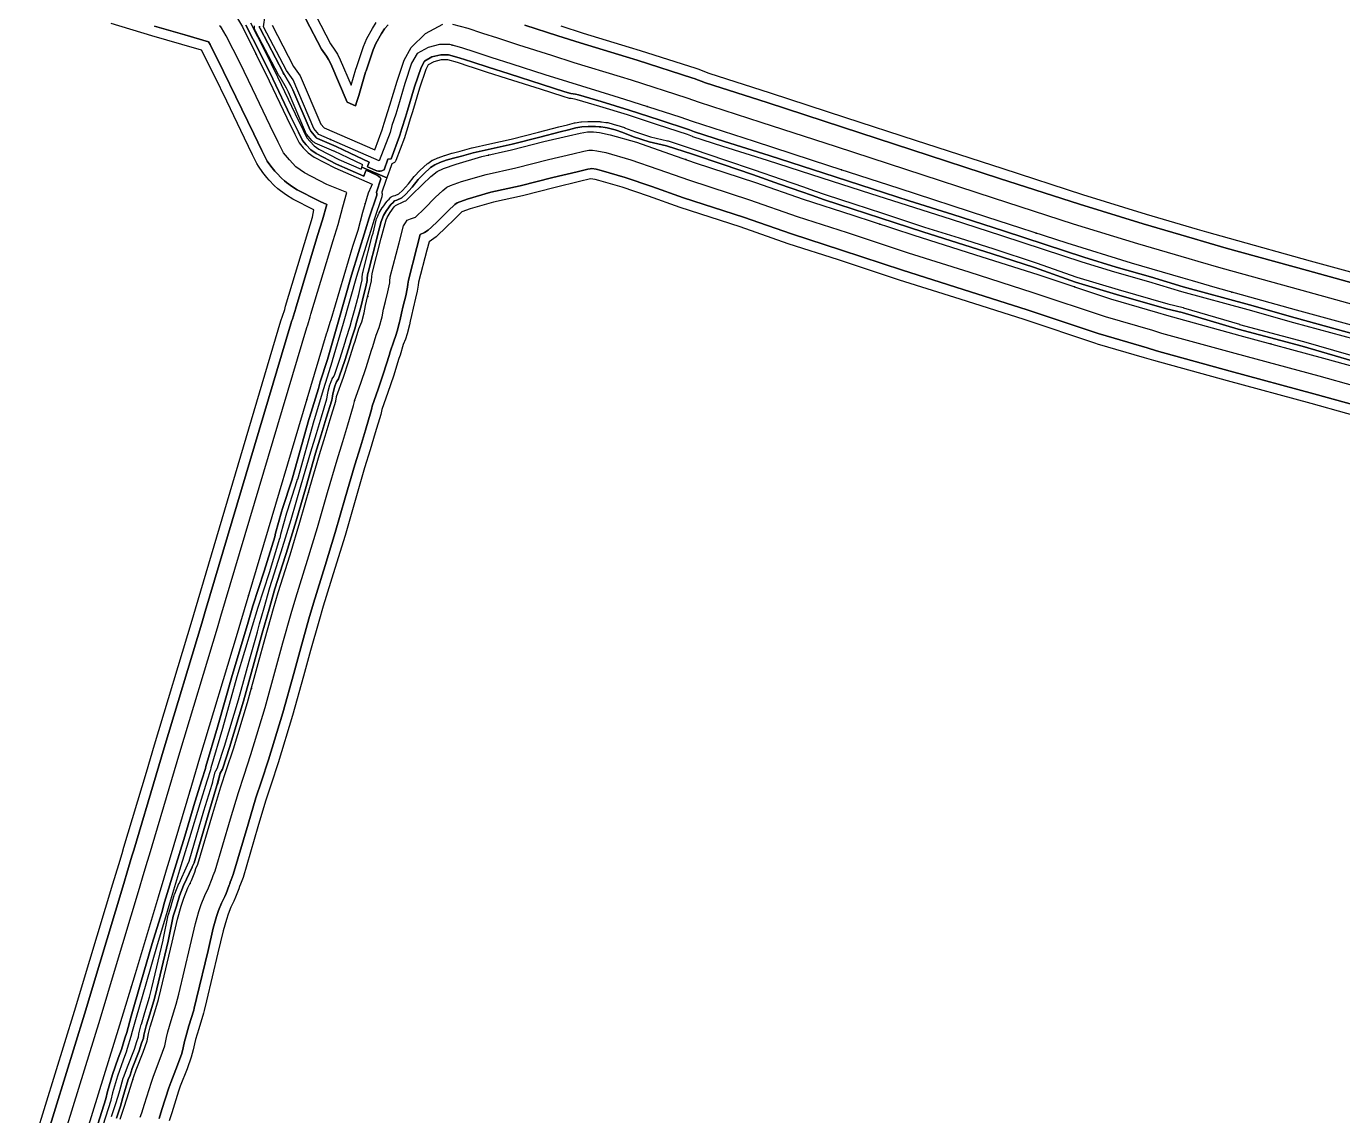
# Model space of a CAD drawing. Header units: inches. Extents: x 87989 to 118156, y 435697 to 451526.
# Drawn here: x 97068 to 97712, y 450462 to 450995 of the extents above; entities that cross this region are included whole.
import ezdxf

# ---------------------------------------------------------------- set-up
doc = ezdxf.new("R2010")
doc.units = ezdxf.units.IN
doc.header["$MEASUREMENT"] = 0
for name, color, linetype, true_color in [('As_waterkering_BWK', 7, 'Continuous', 0x7b8981), ('Beschermingszone_BWK', 7, 'Continuous', 0xcf890d), ('Grens_bebouwingsvrije_zone_BWK', 7, 'Continuous', 0x6789ae), ('Kernzone_BWK', 7, 'Continuous', 0xcb89af), ('Referentiepunten_BWK', 7, 'Continuous', 0x178980)]:
    doc.layers.add(name, color=color, linetype=linetype, true_color=true_color)

msp = doc.modelspace()

# ---------------------------------------------------------------- linework, layer by layer
at = {"layer": 'As_waterkering_BWK'}
for points in [[(97240.6903, 450929.0408), (97240.687, 450929.032), (97211.18, 450941.841), (97208.695, 450944.826), (97198.5482, 450968.6647), (97195.3732, 450973.1626), (97184.118, 450994.608), (97184.854, 451000.163), (97183.944, 451002.92), (97180.302, 451006.382), (97180.838, 451009.841), (97179.8951, 451011.1304), (97177.6461, 451012.7179), (97152.0647, 451026.4316)], [(97150.5866, 451007.9438), (97164.5365, 451003.8914), (97166.3833, 451003.254), (97167.7166, 451002.4295), (97169.4255, 451001.0308), (97170.8824, 450999.3918), (97173.7161, 450994.5096), (97180.6874, 450980.7779), (97186.7875, 450968.2004), (97195.4738, 450950.0786), (97199.3621, 450942.1237), (97201.462, 450937.8998), (97203.4684, 450935.4648), (97205.8518, 450932.9874), (97208.7725, 450930.8622), (97218.935, 450925.6749), (97237.1388, 450917.6923)], [(97725.128, 450846.2486), (97689.2554, 450856.0991), (97649.5159, 450867.1466), (97638.3335, 450870.3372), (97633.7963, 450871.6441), (97608.5716, 450879.017), (97577.0841, 450888.749), (97537.8627, 450901.4407), (97494.989, 450915.4379), (97461.0354, 450926.4944), (97424.2067, 450938.466), (97393.8016, 450948.3194), (97387.8983, 450950.4623), (97360.7869, 450959.1177), (97355.5545, 450960.7472), (97332.9026, 450967.6391), (97321.8732, 450971.1756), (97305.6964, 450976.2813), (97295.4466, 450979.6065), (97288.0132, 450981.9918), (97287.4954, 450982.1592), (97281.0984, 450984.2751), (97275.1453, 450985.8626), (97270.1182, 450985.8626), (97264.5619, 450984.5397), (97259.1379, 450981.497), (97256.4921, 450976.7345), (97253.1795, 450966.8046), (97249.7215, 450955.1223), (97248.7168, 450951.9386), (97246.8865, 450946.2532), (97245.9739, 450942.9217), (97240.6903, 450929.0408)], [(97253.0399, 450909.2812), (97253.685, 450909.4639), (97256.4775, 450912.1742), (97261.7358, 450917.4485), (97265.8661, 450921.4462), (97269.0138, 450923.8313), (97272.0384, 450925.3417), (97278.2347, 450927.4512), (97290.7703, 450931.1024), (97305.3814, 450934.3601), (97321.2272, 450938.4193), (97333.2337, 450941.2498), (97338.9821, 450942.6339), (97342.5409, 450943.2412), (97345.472, 450943.1775), (97348.3924, 450942.917), (97353.5849, 450941.8117), (97366.4344, 450938.131), (97379.9122, 450933.4545), (97395.2349, 450928.0614), (97424.6173, 450918.5159), (97447.9845, 450910.3282), (97472.3248, 450902.4846), (97502.1386, 450892.6437), (97531.7447, 450883.3008), (97563.188, 450873.2528), (97598.3845, 450861.506), (97621.2862, 450854.8074), (97625.7718, 450853.5126), (97661.5449, 450843.618), (97702.498, 450832.5232), (97737.3528, 450822.8473)], [(97237.1388, 450917.6923), (97237.2064, 450917.6626), (97236.733, 450916.562), (97235.3037, 450913.2391), (97235.296, 450913.204), (97232.5423, 450903.8584), (97230.1235, 450895.0211), (97227.6359, 450887.1781), (97216.9034, 450851.3363), (97216.559, 450850.0169), (97215.1819, 450845.5591), (97214.6481, 450844.2422), (97172.8042, 450703.5115), (97171.1655, 450697.898), (97152.7366, 450636.9281), (97148.8464, 450623.6235), (97137.8546, 450586.9066), (97136.9585, 450583.811), (97135.2716, 450578.2842), (97132.4643, 450568.8994), (97121.215, 450531.4858), (97113.6678, 450506.4448), (97090.0276, 450429.8905)], [(97113.9776, 450460.3421), (97115.941, 450466.2185), (97117.1973, 450470.3722), (97120.6503, 450481.3006), (97121.7466, 450484.4886), (97125.1181, 450493.173), (97127.1204, 450498.6739), (97127.804, 450502.2677), (97128.6454, 450505.5533), (97130.3485, 450511.2295), (97132.6943, 450518.9382), (97133.8337, 450523.6467), (97139.407, 450547.0065), (97142.0655, 450558.2824), (97143.8483, 450564.5675), (97145.0573, 450568.5011), (97147.104, 450573.4576), (97148.9057, 450577.156), (97150.431, 450581.1908), (97151.0069, 450582.9209), (97151.9963, 450585.036), (97159.2619, 450609.8327), (97163.1704, 450622.9226), (97166.0294, 450631.414), (97169.3463, 450641.5108), (97176.2203, 450664.1928), (97181.4564, 450683.1625), (97184.8905, 450695.6889), (97188.9323, 450710.0705), (97191.2022, 450717.9255), (97197.0233, 450736.4419), (97201.8762, 450752.3802), (97206.7761, 450769.2777), (97211.4508, 450785.4459), (97214.2171, 450794.4639), (97216.6848, 450802.6136), (97219.3697, 450811.5543), (97219.7812, 450813.613), (97219.8169, 450813.839), (97223.1707, 450823.2041), (97225.6818, 450830.7457), (97228.3065, 450839.1036), (97228.854, 450840.9065), (97230.7424, 450846.8485), (97232.0754, 450850.26), (97233.2199, 450854.6362), (97233.8859, 450858.3594), (97234.971, 450862.5124), (97236.0542, 450867.0187), (97236.7933, 450870.3182), (97236.7928, 450870.7015), (97237.1459, 450873.9111), (97241.6275, 450891.2498), (97244.0469, 450900.2039), (97244.4994, 450901.2702), (97245.9903, 450903.7656), (97248.0072, 450906.4912), (97248.6846, 450907.1914), (97252.6508, 450909.171), (97253.0399, 450909.2812)]]:
    msp.add_lwpolyline(points, dxfattribs=at)
at = {"layer": 'Beschermingszone_BWK'}
for points in [[(97244.9811, 450995.6246), (97243.2146, 450993.5984), (97241.7361, 450991.3534), (97239.0089, 450986.4473), (97237.6091, 450983.3193), (97234.2073, 450973.1338), (97234.0019, 450972.4811), (97230.5949, 450960.9706), (97229.6615, 450958.0126), (97228.9859, 450955.9146), (97224.9694, 450957.6582), (97216.9506, 450976.4975), (97215.8687, 450978.6647), (97214.8876, 450980.1983), (97212.4711, 450983.6216), (97204.7352, 450998.3615)], [(97209.8307, 450999.8097), (97216.7456, 450986.2364), (97218.9724, 450983.0817), (97220.1989, 450981.1647), (97221.5512, 450978.4557), (97226.8624, 450965.9775), (97229.2076, 450973.9002), (97229.4643, 450974.7161), (97232.8884, 450984.9654), (97234.6382, 450988.8755), (97237.3856, 450993.8175), (97239.2338, 450996.6237)], [(97068.0531, 450436.6818), (97091.669, 450513.1565), (97099.1913, 450538.1158), (97110.4337, 450575.5064), (97113.2549, 450584.937), (97114.9118, 450590.3663), (97115.7913, 450593.4025), (97126.7917, 450630.149), (97130.6907, 450643.4829), (97149.1176, 450704.4479), (97150.7418, 450710.0116), (97192.602, 450850.7972), (97193.4149, 450853.0852), (97194.4332, 450856.3184), (97194.6488, 450857.1446), (97194.87, 450857.934), (97205.6574, 450893.9538), (97208.0608, 450901.5364), (97208.7362, 450905.0672), (97198.316, 450910.3766), (97195.24, 450912.2646), (97192.3193, 450914.3899), (97191.0677, 450915.3684), (97189.2773, 450917.0412), (97186.8938, 450919.5185), (97185.7182, 450920.8384), (97183.7118, 450923.2734), (97181.5434, 450926.3998), (97180.8666, 450927.6611), (97178.7326, 450931.9542), (97174.7718, 450940.0577), (97166.07, 450958.2112), (97160.0842, 450970.5527), (97153.7235, 450983.0818), (97144.1704, 450985.8569), (97129.3788, 450990.1554), (97109.6137, 450996.2495)], [(97130.8126, 450994.9453), (97145.5653, 450990.6584), (97157.0807, 450987.3132), (97157.8947, 450985.9108), (97164.5632, 450972.7756), (97170.5738, 450960.3828), (97179.2722, 450942.2362), (97183.2173, 450934.165), (97185.3438, 450929.8869), (97185.8735, 450928.8998), (97187.5705, 450926.453), (97189.577, 450924.0181), (97190.497, 450922.9851), (97192.8804, 450920.5078), (97194.2817, 450919.1986), (97195.2612, 450918.4328), (97198.1819, 450916.3076), (97200.5892, 450914.83), (97210.7517, 450909.6427), (97211.7062, 450909.1903), (97214.9502, 450907.7677), (97212.8571, 450900.12), (97210.4353, 450892.4808), (97199.6598, 450856.4997), (97199.4868, 450855.8819), (97199.2432, 450854.9485), (97198.2111, 450851.6075), (97197.9666, 450851.0043), (97197.3946, 450849.3722), (97155.538, 450708.5985), (97153.911, 450703.0239), (97135.4833, 450642.0579), (97131.5862, 450628.7304), (97120.5876, 450591.9904), (97119.7046, 450588.9413), (97118.0411, 450583.4908), (97115.223, 450574.0701), (97103.9791, 450536.6745), (97096.4513, 450511.6975), (97072.8302, 450435.2054)], [(97718.0547, 450841.5996), (97687.9688, 450849.8945), (97665.5664, 450856.1484), (97633.2148, 450865), (97633.1445, 450865.0215), (97617.1133, 450869.9141), (97600.4395, 450874.6074), (97584.5059, 450879.5039), (97565.4922, 450885.7344), (97545.168, 450892.4121), (97520.5, 450900.3438), (97499.0273, 450907.1367), (97481.043, 450912.9355), (97457.3535, 450920.5762), (97430.5898, 450929.1992), (97408.7148, 450936.0801), (97394.0898, 450940.7891), (97393.875, 450940.8691), (97391.4844, 450941.8887), (97376.752, 450946.6973), (97362.1543, 450951.4668), (97348.4727, 450955.666), (97337.4551, 450958.8242), (97336.1426, 450959.1289), (97334.4883, 450959.4707), (97334.207, 450959.4609), (97333.9258, 450959.4941), (97333.6563, 450959.5703), (97330.666, 450960.4805), (97319.5996, 450964.0293), (97303.4102, 450969.1387), (97293.1445, 450972.4688), (97285.7148, 450974.8535), (97285.1641, 450975.0313), (97278.9531, 450977.0859), (97274.1621, 450978.3633), (97270.998, 450978.3633), (97267.3184, 450977.4863), (97264.6621, 450975.9961), (97263.3867, 450973.7012), (97260.3477, 450964.5938), (97260.3223, 450964.5117), (97256.8926, 450952.9297), (97255.8633, 450949.6602), (97254.0762, 450944.1113), (97253.207, 450940.9395), (97253.1719, 450940.8242), (97253.0234, 450940.3672), (97252.9824, 450940.2539), (97248.7793, 450929.209), (97248.6172, 450928.8652), (97248.4063, 450928.5488), (97248.1484, 450928.2695), (97247.8516, 450928.0332), (97247.5234, 450927.8438), (97247.1699, 450927.7051), (97246.7988, 450927.623), (97245.4355, 450923.8164), (97245.2832, 450923.4766), (97244.315, 450920.6738), (97232.1673, 450926.0023), (97232.5273, 450926.9688), (97232.5586, 450927.0527), (97225.4414, 450930.4961), (97218.5801, 450933.7227), (97218.5117, 450933.752), (97209.3887, 450937.7129), (97209.2129, 450937.7969), (97208.9395, 450937.9414), (97208.6133, 450938.1484), (97208.3652, 450938.334), (97208.0742, 450938.5898), (97207.8574, 450938.8105), (97207.7246, 450938.959), (97205.2363, 450941.9473), (97205.1074, 450942.1172), (97204.9121, 450942.3965), (97204.7266, 450942.709), (97204.6172, 450942.9258), (97204.5547, 450943.0645), (97196.1973, 450962.6973), (97195.2637, 450964.502), (97192.1348, 450969.9277), (97192.0859, 450970.0156), (97191.6973, 450970.5684), (97191.6074, 450970.7051), (97191.4688, 450970.9277), (97191.3887, 450971.0723), (97180.1328, 450992.5176), (97180.0508, 450992.6895), (97179.9297, 450992.9727), (97179.8047, 450993.3359), (97179.7285, 450993.6328), (97179.6602, 450994.0117), (97179.6309, 450994.3164), (97179.623, 450994.7012), (97179.6387, 450995.0078)], [(97182.1348, 450994.8711), (97182.1191, 450994.5645), (97182.1484, 450994.2578), (97182.2266, 450993.9609), (97182.3477, 450993.6777), (97193.6016, 450972.2324), (97193.7402, 450972.0098), (97194.2266, 450971.3184), (97194.3008, 450971.1777), (97197.457, 450965.7012), (97198.4609, 450963.7637), (97206.8555, 450944.043), (97206.9629, 450943.8262), (97207.1582, 450943.5469), (97209.6445, 450940.5586), (97209.8613, 450940.3359), (97210.1094, 450940.1523), (97210.3828, 450940.0059), (97219.5762, 450936.0156), (97226.5176, 450932.7539), (97235.6934, 450928.3145), (97235.1172, 450926.7637), (97234.873, 450926.1055), (97238.6953, 450924.4453), (97239.4609, 450924.1855), (97240.2578, 450924.0508), (97241.0918, 450924.0508), (97241.8633, 450924.1719), (97242.6309, 450924.4258), (97243.082, 450924.6602), (97244.9141, 450929.8633), (97246.4434, 450930.0977), (97250.6465, 450941.1426), (97250.7969, 450941.6016), (97251.6797, 450944.8262), (97253.4805, 450950.4199), (97254.502, 450953.6602), (97257.9492, 450965.3027), (97261.0879, 450974.7109), (97262.8203, 450977.8301), (97266.3984, 450979.8379), (97270.7051, 450980.8633), (97274.4902, 450980.8633), (97279.668, 450979.4824), (97285.9414, 450977.4063), (97286.4805, 450977.2324), (97293.9121, 450974.8477), (97304.1719, 450971.5195), (97320.3574, 450966.4102), (97331.4121, 450962.8672), (97334.3828, 450961.9629), (97334.4121, 450962.0391), (97336.6797, 450961.5703), (97338.082, 450961.2441), (97349.1836, 450958.0625), (97362.9082, 450953.8496), (97377.5273, 450949.0723), (97392.3633, 450944.2305), (97394.8555, 450943.1699), (97409.4727, 450938.4629), (97431.3477, 450931.582), (97458.1191, 450922.9551), (97481.8105, 450915.3145), (97499.7871, 450909.5195), (97521.2598, 450902.7266), (97545.9414, 450894.7891), (97566.2715, 450888.1094), (97585.2617, 450881.8867), (97601.1445, 450877.0059), (97617.8164, 450872.3125), (97633.873, 450867.4121), (97666.2324, 450858.5586), (97688.6367, 450852.3047), (97718.7168, 450844.0117)], [(97730.4974, 450865.5142), (97694.5818, 450875.3768), (97654.938, 450886.3975), (97643.8451, 450889.5627), (97639.3696, 450890.8518), (97614.3304, 450898.1706), (97583.1161, 450907.8182), (97544.045, 450920.4611), (97501.1889, 450934.4527), (97467.2231, 450945.5132), (97430.3809, 450957.4891), (97400.2986, 450967.2379), (97394.7226, 450969.262), (97393.9808, 450969.515), (97366.8017, 450978.1917), (97361.4388, 450979.8619), (97338.8671, 450986.7296), (97327.9364, 450990.2344), (97311.7921, 450995.3296)], [(97329.4522, 450994.9991), (97340.3582, 450991.5022), (97362.9099, 450984.6406), (97368.3054, 450982.9602), (97395.5015, 450974.2781), (97396.4287, 450973.9619), (97401.9229, 450971.9675), (97431.9245, 450962.2449), (97468.77, 450950.2679), (97502.7388, 450939.2064), (97545.5905, 450925.2163), (97584.624, 450912.5855), (97615.7701, 450902.959), (97640.763, 450895.6537), (97645.223, 450894.3691), (97656.2935, 450891.2102), (97695.9134, 450880.1962), (97731.8398, 450870.3306)], [(97109.709, 450461.7676), (97111.6504, 450467.5762), (97112.8926, 450471.6855), (97113.7441, 450474.5), (97115.4043, 450480.4512), (97115.5215, 450480.7754), (97116.4277, 450482.8574), (97117.498, 450485.9727), (97117.5352, 450486.0742), (97120.8906, 450494.7168), (97122.0645, 450498.3301), (97122.0938, 450498.4141), (97122.8945, 450500.6133), (97123.082, 450501.9063), (97123.1348, 450502.1719), (97123.4453, 450503.3848), (97124.293, 450506.6914), (97124.3223, 450506.8008), (97126.041, 450512.5313), (97128.3516, 450520.123), (97129.459, 450524.6973), (97135.0098, 450547.9629), (97135.0293, 450548.0488), (97137.4902, 450560.2344), (97137.5605, 450560.502), (97139.082, 450565.25), (97139.1035, 450565.3184), (97140.5645, 450570.375), (97140.6504, 450570.623), (97142.6895, 450575.625), (97142.7344, 450575.7285), (97146.8789, 450584.7168), (97146.9316, 450584.8281), (97147.7754, 450586.6309), (97154.9473, 450611.1094), (97158.8633, 450624.2246), (97158.8828, 450624.2891), (97159.2148, 450625.3965), (97159.2383, 450625.4805), (97160.4648, 450630.1973), (97160.5352, 450630.4219), (97160.6914, 450630.7676), (97161.6582, 450632.5352), (97161.7598, 450632.832), (97165.0547, 450642.8652), (97171.8965, 450665.4434), (97177.1172, 450684.3555), (97180.5527, 450696.8848), (97181.0566, 450698.7246), (97182.0449, 450702.5762), (97182.0684, 450702.6582), (97184.377, 450710.5176), (97187.1836, 450720.3535), (97187.2051, 450720.4277), (97192.418, 450736.7988), (97192.7246, 450737.7695), (97197.5625, 450753.6621), (97202.4531, 450770.5293), (97207.1387, 450786.7305), (97209.9121, 450795.7754), (97212.377, 450803.9121), (97214.998, 450812.6445), (97215.3516, 450814.4082), (97215.375, 450814.5566), (97215.6309, 450816.1855), (97215.6738, 450816.3965), (97216.4492, 450819.5215), (97216.5781, 450819.9102), (97217.1152, 450821.1582), (97217.4414, 450821.9297), (97217.5801, 450822.209), (97217.707, 450822.4063), (97218.5098, 450823.5371), (97218.918, 450824.6738), (97221.4004, 450832.1309), (97224.0078, 450840.4316), (97224.5566, 450842.2422), (97226.4551, 450848.2148), (97227.3105, 450851.3555), (97228.5469, 450855.9277), (97229.5234, 450859.4668), (97230.6055, 450863.6074), (97231.6699, 450868.0371), (97232.293, 450870.8125), (97232.291, 450871.8516), (97232.3223, 450872.252), (97232.6875, 450874.5215), (97232.7188, 450874.7168), (97232.7695, 450874.957), (97232.7891, 450875.0371), (97237.2734, 450892.3867), (97237.6191, 450893.7246), (97239.0938, 450899.9629), (97239.2266, 450900.3633), (97239.9043, 450901.9629), (97240.3574, 450903.0273), (97240.4102, 450903.1543), (97240.5664, 450903.4609), (97240.6367, 450903.5781), (97242.127, 450906.0742), (97242.1777, 450906.1582), (97242.3145, 450906.3633), (97242.373, 450906.4414), (97244.3906, 450909.168), (97244.4688, 450909.2734), (97244.6816, 450909.5254), (97244.7734, 450909.6211), (97245.4512, 450910.3203), (97246.3184, 450911.2168), (97246.5898, 450911.459), (97246.8926, 450911.6602), (97247.2207, 450911.8145), (97247.5684, 450911.918), (97248.4961, 450912.127), (97250.207, 450912.9805), (97251.9766, 450914.5957), (97254.9063, 450917.7422), (97257.8008, 450921.4297), (97257.957, 450921.6094), (97260.5918, 450924.375), (97260.7031, 450924.4863), (97264.0488, 450927.5781), (97264.3457, 450927.8125), (97266.4238, 450929.2168), (97266.5723, 450929.3105), (97266.8457, 450929.4453), (97269.3145, 450930.4961), (97269.4609, 450930.5527), (97272.6094, 450931.6641), (97272.6895, 450931.6914), (97276.209, 450932.8027), (97276.3906, 450932.8516), (97280.2793, 450933.7637), (97285.959, 450935.4121), (97286.1035, 450935.4492), (97294.8203, 450937.4277), (97305.127, 450939.666), (97305.207, 450939.6855), (97318.5156, 450943.0293), (97328.459, 450945.623), (97332.6602, 450946.6719), (97336.2324, 450947.5957), (97336.4297, 450947.6387), (97339.2715, 450948.1328), (97339.5488, 450948.166), (97342.6367, 450948.3516), (97342.8398, 450948.3555), (97346.498, 450948.2773), (97348.2344, 450948.2402), (97348.4883, 450948.2207), (97348.9473, 450948.1641), (97349.2793, 450948.123), (97351.4297, 450947.8555), (97352.5195, 450947.7207), (97352.9063, 450947.6406), (97356.7578, 450946.5273), (97356.8535, 450946.498), (97360.5586, 450945.2637), (97360.6621, 450945.2246), (97365.918, 450943.209), (97373.4063, 450940.7324), (97381.6875, 450938.8457), (97381.9082, 450938.7852), (97394.6406, 450934.6289), (97409.5918, 450929.5508), (97423.9688, 450924.7227), (97437.1563, 450920.0586), (97448.207, 450916.293), (97452.9785, 450914.6152), (97459.2031, 450912.3984), (97459.2695, 450912.375), (97472.7129, 450908.0176), (97486.7598, 450903.4629), (97507.3125, 450896.6738), (97524.2285, 450891.3496), (97541.2715, 450885.9922), (97561.998, 450879.1855), (97581.9141, 450872.1582), (97601.9766, 450866.127), (97626.3164, 450859.0781), (97633.9004, 450857.2637), (97634.0332, 450857.2285), (97661.3145, 450849.1035), (97661.3848, 450849.082), (97692.6465, 450840.7578), (97730.5801, 450829.7617)], [(97729.8906, 450827.3594), (97691.9766, 450838.3496), (97660.6699, 450846.6855), (97633.3203, 450854.832), (97625.6777, 450856.6602), (97601.2676, 450863.7285), (97581.1387, 450869.7812), (97561.1934, 450876.8203), (97540.5078, 450883.6113), (97523.4785, 450888.9648), (97506.5449, 450894.2949), (97485.9824, 450901.0879), (97471.9414, 450905.6406), (97458.4316, 450910.0195), (97452.1445, 450912.2598), (97447.3887, 450913.9316), (97436.3359, 450917.6973), (97423.1543, 450922.3594), (97408.791, 450927.1836), (97393.8516, 450932.2578), (97381.1328, 450936.4082), (97372.7344, 450938.3223), (97365.0781, 450940.8535), (97359.7676, 450942.8906), (97356.0625, 450944.127), (97352.2109, 450945.2402), (97351.1211, 450945.375), (97348.9727, 450945.6426), (97348.6387, 450945.6836), (97348.1797, 450945.7402), (97346.4453, 450945.7773), (97342.7871, 450945.8555), (97339.6992, 450945.6699), (97336.8594, 450945.1758), (97333.2773, 450944.25), (97329.0781, 450943.2012), (97319.1367, 450940.6074), (97305.7363, 450937.2402), (97295.3633, 450934.9883), (97286.6563, 450933.0117), (97280.9141, 450931.3438), (97276.9609, 450930.418), (97273.4414, 450929.3066), (97270.293, 450928.1953), (97267.8223, 450927.1445), (97265.7461, 450925.7422), (97262.4004, 450922.6504), (97259.7676, 450919.8848), (97256.8066, 450916.1152), (97253.7363, 450912.8164), (97251.6348, 450910.9004), (97249.3398, 450909.7539), (97248.1152, 450909.4785), (97247.248, 450908.582), (97246.5703, 450907.8828), (97246.4785, 450907.7871), (97246.4004, 450907.6816), (97244.3828, 450904.9551), (97244.3242, 450904.877), (97244.2734, 450904.791), (97242.7832, 450902.2969), (97242.7129, 450902.1777), (97242.6582, 450902.0508), (97242.2051, 450900.9844), (97241.5273, 450899.3867), (97240.0469, 450893.123), (97239.6934, 450891.7617), (97235.209, 450874.4121), (97235.1895, 450874.332), (97235.1582, 450874.1309), (97234.791, 450871.8555), (97234.793, 450870.6992), (97234.793, 450870.5371), (97234.1055, 450867.4707), (97233.0313, 450862.998), (97231.9512, 450858.8652), (97231.9316, 450858.7891), (97230.959, 450855.2695), (97229.7246, 450850.6992), (97228.8555, 450847.5156), (97228.8359, 450847.4551), (97226.9434, 450841.5), (97226.3965, 450839.6934), (97223.7793, 450831.3613), (97221.2793, 450823.8574), (97220.748, 450822.3711), (97219.7441, 450820.959), (97219.416, 450820.1777), (97218.875, 450818.9219), (97218.1016, 450815.7969), (97217.8438, 450814.168), (97217.8184, 450814.0059), (97217.8086, 450813.9453), (97217.4277, 450812.0391), (97214.7695, 450803.1914), (97212.3047, 450795.0469), (97209.5332, 450786.0176), (97204.8555, 450769.834), (97199.959, 450752.9492), (97195.1113, 450737.0313), (97194.8027, 450736.0449), (97189.5879, 450719.668), (97186.7793, 450709.8223), (97184.4668, 450701.9531), (97183.4727, 450698.082), (97182.9629, 450696.2246), (97179.5273, 450683.6934), (97174.2988, 450664.748), (97167.4395, 450642.1133), (97164.1309, 450632.043), (97163.957, 450631.5273), (97162.8848, 450629.5664), (97161.6348, 450624.7676), (97161.2754, 450623.5605), (97161.2539, 450623.4941), (97157.3438, 450610.4004), (97150.1191, 450585.7441), (97149.1953, 450583.7676), (97149.1465, 450583.6621), (97145.0039, 450574.6816), (97142.9668, 450569.6797), (97141.4844, 450564.5547), (97139.9414, 450559.7383), (97137.4609, 450547.4688), (97131.8887, 450524.1133), (97130.7637, 450519.4648), (97128.4336, 450511.8086), (97126.7246, 450506.1094), (97126.707, 450506.0488), (97125.8672, 450502.7637), (97125.5566, 450501.5508), (97125.332, 450500), (97124.4414, 450497.5566), (97123.2461, 450493.877), (97119.875, 450485.1934), (97119.8555, 450485.1387), (97118.7598, 450481.9512), (97117.8125, 450479.7773), (97116.1445, 450473.8027), (97115.2871, 450470.9629), (97114.0352, 450466.8242), (97112.0801, 450460.9766)], [(97133.0918, 450460.7609), (97134.3944, 450465.0551), (97137.7457, 450475.6615), (97138.6538, 450478.3024), (97141.9652, 450486.8375), (97144.0348, 450492.5174), (97144.8032, 450495.31), (97145.3814, 450498.3494), (97145.9916, 450500.7323), (97147.579, 450506.0229), (97149.9146, 450513.6981), (97150.1893, 450514.7047), (97151.3355, 450519.4413), (97156.9211, 450542.8525), (97159.4925, 450553.7589), (97161.1116, 450559.4668), (97162.0157, 450562.4085), (97163.5293, 450566.074), (97165.0877, 450569.273), (97165.7427, 450570.7909), (97167.268, 450574.8257), (97167.5098, 450575.5062), (97167.7549, 450576.2424), (97168.3004, 450577.4086), (97169.2701, 450579.9747), (97176.5225, 450604.7271), (97180.3288, 450617.4741), (97183.1094, 450625.7332), (97186.5099, 450636.0916), (97193.509, 450659.1879), (97198.8117, 450678.3883), (97202.2345, 450690.8744), (97206.2428, 450705.1369), (97208.4365, 450712.7271), (97214.2188, 450731.1213), (97219.1298, 450747.2522), (97224.0659, 450764.2714), (97228.7021, 450780.3064), (97231.4352, 450789.2163), (97233.9183, 450797.4169), (97236.6092, 450806.3774), (97237.0205, 450808.026), (97237.2301, 450809.0747), (97240.1829, 450817.3265), (97242.8075, 450825.2061), (97245.5047, 450833.792), (97246.0436, 450835.5651), (97247.7203, 450840.8408), (97248.841, 450843.7092), (97249.4897, 450845.7057), (97250.6342, 450850.082), (97250.9386, 450851.4666), (97251.4801, 450854.4935), (97252.4294, 450858.1337), (97253.5873, 450862.9479), (97254.3581, 450866.3838), (97254.5199, 450867.1926), (97254.6698, 450868.7343), (97254.8966, 450870.6577), (97259.0301, 450886.6499), (97260.737, 450892.9671), (97262.715, 450893.9196), (97264.5533, 450895.1197), (97266.2213, 450896.5472), (97269.1193, 450899.3615), (97274.3698, 450904.6263), (97277.6035, 450907.7562), (97278.7717, 450908.5846), (97283.6547, 450910.2819), (97295.2502, 450913.6593), (97309.5734, 450916.8573), (97325.5262, 450920.9394), (97337.4055, 450923.74), (97342.607, 450924.9923), (97343.8712, 450925.208), (97344.5602, 450925.2532), (97346.7797, 450924.924), (97349.2275, 450924.3359), (97361.0017, 450920.9633), (97373.9739, 450916.4623), (97389.4661, 450911.0122), (97418.8596, 450901.4604), (97442.2479, 450893.2683), (97466.7434, 450885.3719), (97496.6091, 450875.5144), (97526.2966, 450866.1451), (97557.599, 450856.1421), (97592.686, 450844.4318), (97593.3314, 450844.2298), (97616.2636, 450837.5224), (97620.8765, 450836.1914), (97656.7923, 450826.2568), (97697.7372, 450815.1643), (97732.6537, 450805.472)], [(97731.3483, 450800.6455), (97696.4148, 450810.3424), (97655.4721, 450821.4343), (97619.5167, 450831.3799), (97614.8685, 450832.721), (97591.9277, 450839.4309), (97591.1031, 450839.689), (97556.0465, 450851.3891), (97524.7833, 450861.3796), (97495.0731, 450870.7563), (97465.193, 450880.6184), (97440.6544, 450888.5294), (97417.2602, 450896.7227), (97387.8637, 450906.2764), (97372.3243, 450911.7422), (97359.4926, 450916.1945), (97348.0171, 450919.4816), (97346.3318, 450919.926), (97343.924, 450920.2484), (97338.5643, 450918.8762), (97326.7204, 450916.0838), (97310.7378, 450911.9954), (97296.4947, 450908.814), (97285.1603, 450905.5127), (97280.9796, 450904.0411), (97277.8792, 450901.0645), (97272.6309, 450895.8025), (97269.7035, 450892.9592), (97268.4691, 450891.8449), (97265.0745, 450889.4938), (97263.8642, 450885.3721), (97259.8273, 450869.754), (97259.631, 450868.1884), (97259.4439, 450866.3243), (97259.2372, 450865.2909), (97258.4576, 450861.8171), (97257.279, 450856.9174), (97256.3673, 450853.4196), (97255.8605, 450850.5861), (97255.4715, 450848.8169), (97254.327, 450844.4406), (97253.4982, 450841.8896), (97252.4364, 450839.172), (97250.8185, 450834.0814), (97250.282, 450832.3165), (97247.5646, 450823.6673), (97244.9085, 450815.6939), (97241.9923, 450807.3902), (97241.3979, 450804.9394), (97238.7054, 450795.9734), (97236.218, 450787.7586), (97233.4941, 450778.8788), (97228.8686, 450762.8808), (97223.9225, 450745.8277), (97218.9953, 450729.6433), (97213.2238, 450711.2831), (97211.0513, 450703.7664), (97207.0523, 450689.537), (97203.6326, 450677.0622), (97198.3114, 450657.7976), (97191.2776, 450634.5863), (97187.8538, 450624.1552), (97185.095, 450615.9606), (97181.3171, 450603.3088), (97174.0684, 450578.5688), (97172.8293, 450575.2899), (97172.3305, 450574.1572), (97171.945, 450573.0576), (97170.4197, 450569.0228), (97169.5827, 450567.0833), (97168.0919, 450564.023), (97166.7264, 450560.7161), (97165.9069, 450558.0499), (97164.3334, 450552.5024), (97161.7862, 450541.6986), (97156.1971, 450518.2731), (97155.049, 450513.5287), (97154.6981, 450512.2426), (97152.3653, 450504.5766), (97150.81, 450499.3931), (97150.2641, 450497.2609), (97149.7152, 450494.3756), (97148.7332, 450490.8072), (97146.645, 450485.0776), (97143.3502, 450476.584), (97142.4944, 450474.0951), (97139.1713, 450463.5781), (97137.9562, 450459.5603)]]:
    msp.add_lwpolyline(points, dxfattribs=at)
for points in [[(97177.7168, 450996.5723, 0), (97184.7188, 450982.7773, 0), (97190.8418, 450970.1543, 0), (97199.5234, 450952.0391, 0), (97203.3984, 450944.1133, 0), (97205.2617, 450940.3633, 0), (97206.832, 450938.4609, 0), (97208.8203, 450936.3926, 0), (97211.1348, 450934.709, 0), (97220.8633, 450929.7422, 0), (97231.7793, 450924.957, 0), (97231.9023, 450925.291, 0), (97232.1673, 450926.0023, 0), (97244.315, 450920.6738, 0), (97243.8711, 450919.3887, 0), (97241.9102, 450913.7461, 0), (97242.0059, 450913.3906, 0), (97242.043, 450912.9375, 0), (97242.0332, 450912.2461, 0), (97241.9941, 450911.8496, 0), (97241.9023, 450911.4844, 0), (97238.1543, 450900.373, 0), (97238.1309, 450900.3008, 0), (97236.3672, 450894.502, 0), (97229.5156, 450872.4258, 0), (97222.9551, 450849.498, 0), (97217.7031, 450831.207, 0), (97217.6836, 450831.1406, 0), (97214.2051, 450820.1895, 0), (97213.3008, 450817.0664, 0), (97208.9531, 450802.8789, 0), (97208.6621, 450801.9199, 0), (97200.5996, 450773.2891, 0), (97200.5684, 450773.1895, 0), (97200.2207, 450772.123, 0), (97195.7539, 450758.2227, 0), (97195.2422, 450756.6719, 0), (97192.3887, 450746.3496, 0), (97192.3652, 450746.2559, 0), (97191.9746, 450744.5898, 0), (97191.9316, 450744.4297, 0), (97186.7754, 450727.5781, 0), (97181.2734, 450710.6875, 0), (97181.2539, 450710.623, 0), (97178.5586, 450701.5313, 0), (97171.0879, 450676.6484, 0), (97163.9551, 450651.4648, 0), (97158.332, 450632.1699, 0), (97158.0742, 450631.2383, 0), (97158.0508, 450631.1582, 0), (97156.3262, 450625.6406, 0), (97152.8633, 450614.627, 0), (97147.9063, 450598.041, 0), (97143.0234, 450582.2324, 0), (97137.998, 450565.9121, 0), (97136.6855, 450560.8789, 0), (97136.6563, 450560.7773, 0), (97132.0098, 450545.6309, 0), (97126.4629, 450526.5059, 0), (97121.7305, 450510.1602, 0), (97119.5605, 450502.1191, 0), (97119.5313, 450502.0195, 0), (97118.6582, 450499.248, 0), (97117.8242, 450496.6055, 0), (97117.8008, 450496.5273, 0), (97117.0586, 450493.8691, 0), (97116.9961, 450493.6777, 0), (97115.3887, 450489.3223, 0), (97112.6309, 450481.4805, 0), (97110.2441, 450473.2539, 0), (97109.4238, 450469.7246, 0), (97109.3672, 450469.5215, 0), (97105.3984, 450457.2363, 0)], [(97103.0195, 450458, 0), (97106.9883, 450470.2891, 0), (97107.8242, 450473.8867, 0), (97110.248, 450482.2441, 0), (97113.0352, 450490.1699, 0), (97114.6504, 450494.543, 0), (97115.4141, 450497.2793, 0), (97116.2734, 450500, 0), (97117.1465, 450502.7715, 0), (97119.3223, 450510.832, 0), (97124.0625, 450527.2012, 0), (97129.6133, 450546.3457, 0), (97134.2656, 450561.5098, 0), (97135.5918, 450566.5957, 0), (97140.6348, 450582.9687, 0), (97145.5156, 450598.7676, 0), (97150.4727, 450615.3594, 0), (97153.9414, 450626.3887, 0), (97155.6641, 450631.9043, 0), (97155.9277, 450632.8535, 0), (97161.5527, 450652.1563, 0), (97168.6875, 450677.3477, 0), (97176.1621, 450702.2441, 0), (97178.877, 450711.3984, 0), (97184.3906, 450728.3301, 0), (97189.541, 450745.1621, 0), (97189.9531, 450746.9219, 0), (97192.8496, 450757.3965, 0), (97193.377, 450758.9961, 0), (97197.8418, 450772.8945, 0), (97198.1934, 450773.9668, 0), (97206.2637, 450802.6211, 0), (97206.5625, 450803.6074, 0), (97210.9043, 450817.7793, 0), (97211.8125, 450820.916, 0), (97215.3008, 450831.8984, 0), (97220.5527, 450850.1875, 0), (97227.1191, 450873.1406, 0), (97233.9785, 450895.2363, 0), (97235.7617, 450901.0996, 0), (97239.5332, 450912.2832, 0), (97239.543, 450912.957, 0), (97239.2559, 450913.7266, 0), (97241.5098, 450920.209, 0), (97241.0508, 450920.8594, 0), (97240.5039, 450921.4219, 0), (97240.332, 450921.5508, 0), (97239.875, 450921.8906, 0), (97239.1797, 450922.2559, 0), (97234.2461, 450924.4199, 0), (97234, 450923.7578, 0), (97233.1992, 450921.6035, 0), (97219.793, 450927.4824, 0), (97209.8223, 450932.5723, 0), (97207.1719, 450934.502, 0), (97204.9629, 450936.7969, 0), (97203.1504, 450938.9941, 0), (97201.1563, 450943.0078, 0), (97197.2734, 450950.9492, 0), (97188.5898, 450969.0684, 0), (97182.4785, 450981.666, 0), (97175.4863, 450995.4395, 0)]]:
    msp.add_polyline3d(points, dxfattribs=at)
at = {"layer": 'Grens_bebouwingsvrije_zone_BWK'}
for points in [[(97080.4735, 450432.8432), (97104.103, 450509.363), (97111.6395, 450534.3684), (97122.8858, 450571.7721), (97125.699, 450581.1768), (97127.3519, 450586.5921), (97128.2616, 450589.731), (97139.2573, 450626.4607), (97143.1512, 450639.7781), (97161.5794, 450700.7458), (97163.2118, 450706.3377), (97205.1999, 450847.5532), (97205.7537, 450848.9193), (97206.9391, 450852.7567), (97207.2725, 450854.0341), (97218.0794, 450890.1242), (97220.5311, 450897.8538), (97222.9226, 450906.5918), (97224.7301, 450913.6132), (97215.0787, 450917.5387), (97204.05, 450923.1681), (97199.9156, 450926.1765), (97196.7428, 450929.4743), (97193.8613, 450932.9712), (97191.2896, 450938.1443), (97187.3729, 450946.1573), (97178.6806, 450964.2915), (97172.6253, 450976.7767), (97165.8054, 450990.2102), (97163.5535, 450994.09), (97163.1729, 450994.5182), (97162.4908, 450995.0765)], [(97188.2502, 450995.342), (97198.7928, 450975.2544), (97202.0618, 450970.6233), (97212.1452, 450946.9334), (97213.6455, 450945.1314), (97238.4384, 450934.3688), (97242.167, 450944.1644), (97243.0519, 450947.395), (97244.9057, 450953.1534), (97245.8962, 450956.2919), (97249.3634, 450968.0055), (97252.8152, 450978.3525), (97256.192, 450984.4308), (97263.2866, 450991.3225), (97271.8327, 450995.8626)], [(97276.4557, 450995.8626), (97283.9593, 450993.8616), (97290.6034, 450991.664), (97291.0787, 450991.5104), (97298.5172, 450989.1234), (97308.7443, 450985.8056), (97324.9048, 450980.7051), (97335.8849, 450977.1843), (97358.4967, 450970.3046), (97363.7943, 450968.6548), (97391.1262, 450959.9291), (97397.0501, 450957.7787), (97427.2938, 450947.9776), (97464.1293, 450936.0038), (97498.0889, 450924.9453), (97540.9538, 450910.9509), (97580.1001, 450898.2836), (97611.451, 450888.5938), (97636.583, 450881.248), (97641.0893, 450879.95), (97652.227, 450876.7722), (97691.9186, 450865.738), (97727.8128, 450855.8815)], [(97123.7911, 450461.3131), (97124.5182, 450463.4891), (97125.7958, 450467.7137), (97129.198, 450478.4811), (97130.2002, 450481.3955), (97133.5426, 450490.0049), (97135.826, 450496.2783), (97136.5927, 450500.3085), (97137.3185, 450503.1428), (97138.9638, 450508.6262), (97141.3804, 450516.5678), (97142.5846, 450521.544), (97148.1641, 450544.9295), (97150.779, 450556.0206), (97152.4799, 450562.0172), (97153.5365, 450565.4548), (97155.3167, 450569.7658), (97157.1779, 450573.5864), (97158.9134, 450578.1772), (97159.3809, 450579.5817), (97160.4398, 450581.8453), (97167.8922, 450607.2799), (97171.7496, 450620.1983), (97174.5695, 450628.5735), (97177.9293, 450638.8008), (97184.866, 450661.6899), (97190.134, 450680.7754), (97193.5626, 450693.2816), (97197.5877, 450707.6037), (97199.8194, 450715.3263), (97205.6212, 450733.7815), (97210.5034, 450749.8161), (97215.421, 450766.7746), (97220.0764, 450782.8762), (97222.8262, 450791.8401), (97225.3016, 450800.0152), (97228.1117, 450809.3731), (97228.6426, 450812.0289), (97228.5751, 450811.6008), (97231.6779, 450820.265), (97234.2453, 450827.9757), (97236.9058, 450836.4477), (97237.4488, 450838.2358), (97239.2314, 450843.8446), (97240.6495, 450847.4742), (97242.0168, 450852.7022), (97242.683, 450856.4265), (97243.7011, 450860.3229), (97244.8213, 450864.9832), (97245.7948, 450869.3293), (97245.7935, 450870.2146), (97246.0213, 450872.2844), (97250.3288, 450888.9498), (97252.5632, 450897.2195), (97253.4889, 450898.7687), (97254.3827, 450899.9767), (97255.915, 450900.7415), (97258.323, 450901.4235), (97262.7988, 450905.7674), (97268.0528, 450911.0374), (97271.7348, 450914.6012), (97273.7828, 450916.153), (97275.515, 450917.018), (97280.9447, 450918.8666), (97293.0103, 450922.3808), (97307.4779, 450925.6065), (97323.3767, 450929.6794), (97335.3196, 450932.4949), (97340.7945, 450933.8131), (97343.2061, 450934.2246), (97344.9738, 450934.1862), (97347.0509, 450934.0009), (97351.4062, 450933.0738), (97363.7181, 450929.5471), (97376.943, 450924.9584), (97392.3501, 450919.5355), (97421.7384, 450909.9882), (97445.1158, 450901.7968), (97469.5341, 450893.9281), (97499.3737, 450884.0787), (97529.0206, 450874.7229), (97560.3935, 450864.6975), (97595.6956, 450852.9154), (97618.7749, 450846.1649), (97623.3241, 450844.8517), (97659.1686, 450834.9373), (97700.1176, 450823.8437), (97735.0031, 450814.1593)]]:
    msp.add_lwpolyline(points, dxfattribs=at)
at = {"layer": 'Kernzone_BWK'}
for points in [[(97204.7344, 450998.3633), (97212.4707, 450983.6211), (97214.8867, 450980.1992), (97215.8691, 450978.6641), (97216.9512, 450976.4961), (97224.9688, 450957.6563), (97228.9863, 450955.9141), (97229.6621, 450958.0117), (97230.5957, 450960.9688), (97234.002, 450972.4805), (97234.207, 450973.1328), (97237.6094, 450983.3203), (97239.0098, 450986.4492), (97241.7363, 450991.3516), (97243.2148, 450993.5977), (97244.9805, 450995.625)], [(97072.8301, 450435.207), (97096.4512, 450511.6992), (97103.9785, 450536.6758), (97115.2227, 450574.0703), (97118.041, 450583.4922), (97119.7051, 450588.9414), (97120.5879, 450591.9922), (97131.5859, 450628.7305), (97135.4824, 450642.0586), (97153.9102, 450703.0234), (97155.5371, 450708.5977), (97197.3945, 450849.3711), (97197.9668, 450851.0039), (97198.2109, 450851.6094), (97199.2441, 450854.9492), (97199.4863, 450855.8828), (97199.6602, 450856.5), (97210.4355, 450892.4805), (97212.8574, 450900.1211), (97214.9512, 450907.7695), (97211.707, 450909.1914), (97210.752, 450909.6445), (97200.5898, 450914.8281), (97198.1816, 450916.3086), (97195.2617, 450918.4336), (97194.2813, 450919.1992), (97192.8809, 450920.5078), (97190.4961, 450922.9844), (97189.5762, 450924.0195), (97187.5703, 450926.4531), (97185.873, 450928.8984), (97185.3438, 450929.8867), (97183.2168, 450934.1641), (97179.2715, 450942.2344), (97170.5742, 450960.3828), (97164.5625, 450972.7773), (97157.8945, 450985.9102), (97157.0801, 450987.3125), (97145.5645, 450990.6602), (97130.8125, 450994.9453)], [(97175.4863, 450995.4414), (97182.4785, 450981.668), (97188.5898, 450969.0703), (97197.2734, 450950.9492), (97201.1563, 450943.0078), (97203.1504, 450938.9961), (97204.9629, 450936.7969), (97207.1719, 450934.5), (97209.8223, 450932.5703), (97219.793, 450927.4844), (97233.1992, 450921.6016), (97234, 450923.7578), (97234.2461, 450924.4219), (97239.1797, 450922.2578), (97239.875, 450921.8906), (97240.332, 450921.5508), (97240.5039, 450921.4219), (97241.0508, 450920.8594), (97241.5098, 450920.207), (97239.2559, 450913.7266), (97239.543, 450912.957), (97239.5332, 450912.2813), (97235.7617, 450901.1016), (97233.9785, 450895.2344), (97227.1191, 450873.1406), (97220.5527, 450850.1875), (97215.3008, 450831.8984), (97211.8125, 450820.9141), (97210.9043, 450817.7813), (97206.5625, 450803.6055), (97206.2637, 450802.6211), (97198.1934, 450773.9688), (97197.8418, 450772.8945), (97193.377, 450758.9961), (97192.8496, 450757.3984), (97189.9531, 450746.9219), (97189.541, 450745.1602), (97184.3906, 450728.332), (97178.877, 450711.3984), (97176.1621, 450702.2461), (97168.6875, 450677.3477), (97161.5527, 450652.1563), (97155.9277, 450632.8516), (97155.6641, 450631.9023), (97153.9414, 450626.3867), (97150.4727, 450615.3594), (97145.5156, 450598.7695), (97140.6348, 450582.9687), (97135.5918, 450566.5977), (97134.2656, 450561.5117), (97129.6133, 450546.3477), (97124.0625, 450527.2031), (97119.3223, 450510.832), (97117.1465, 450502.7695), (97116.2734, 450500), (97115.4141, 450497.2773), (97114.6504, 450494.543), (97113.0352, 450490.1719), (97110.248, 450482.2422), (97107.8242, 450473.8867), (97106.9883, 450470.2891), (97103.0195, 450458)], [(97718.7168, 450844.0117), (97688.6367, 450852.3047), (97666.2324, 450858.5586), (97633.873, 450867.4102), (97617.8164, 450872.3125), (97601.1445, 450877.0039), (97585.2617, 450881.8867), (97566.2715, 450888.1094), (97545.9414, 450894.7891), (97521.2598, 450902.7266), (97499.7871, 450909.5195), (97481.8105, 450915.3164), (97458.1191, 450922.9531), (97431.3477, 450931.582), (97409.4727, 450938.4648), (97394.8555, 450943.168), (97392.3633, 450944.2305), (97377.5273, 450949.0742), (97362.9082, 450953.8516), (97349.1836, 450958.0625), (97338.082, 450961.2461), (97336.6797, 450961.5703), (97334.4121, 450962.0391), (97334.3828, 450961.9609), (97331.4121, 450962.8672), (97320.3574, 450966.4102), (97304.1719, 450971.5195), (97293.9121, 450974.8477), (97286.4805, 450977.2344), (97285.9414, 450977.4063), (97279.668, 450979.4805), (97274.4902, 450980.8633), (97270.7051, 450980.8633), (97266.3984, 450979.8359), (97262.8203, 450977.8281), (97261.0879, 450974.7109), (97257.9492, 450965.3047), (97254.502, 450953.6602), (97253.4805, 450950.4219), (97251.6797, 450944.8242), (97250.7969, 450941.6016), (97250.6465, 450941.1445), (97246.4434, 450930.0977), (97244.9141, 450929.8633), (97243.082, 450924.6602), (97242.6309, 450924.4258), (97241.8633, 450924.1719), (97241.0918, 450924.0508), (97240.2578, 450924.0508), (97239.4609, 450924.1836), (97238.6953, 450924.4453), (97234.873, 450926.1055), (97235.1172, 450926.7617), (97235.6934, 450928.3125), (97226.5176, 450932.7539), (97219.5762, 450936.0156), (97210.3828, 450940.0078), (97210.1094, 450940.1523), (97209.8613, 450940.3359), (97209.6445, 450940.5586), (97207.1582, 450943.5469), (97206.9629, 450943.8242), (97206.8555, 450944.043), (97198.4609, 450963.7656), (97197.457, 450965.7031), (97194.3008, 450971.1758), (97194.2266, 450971.3164), (97193.7402, 450972.0078), (97193.6016, 450972.2344), (97182.3477, 450993.6797), (97182.2266, 450993.9609), (97182.1484, 450994.2578), (97182.1191, 450994.5625), (97182.1348, 450994.8711)], [(97311.793, 450995.3281), (97327.9355, 450990.2344), (97338.8672, 450986.7305), (97361.4395, 450979.8633), (97366.8008, 450978.1914), (97393.9805, 450969.5156), (97394.7227, 450969.2617), (97400.2988, 450967.2383), (97430.3809, 450957.4883), (97467.2227, 450945.5117), (97501.1895, 450934.4531), (97544.0449, 450920.4609), (97583.1152, 450907.8164), (97614.3301, 450898.1719), (97639.3691, 450890.8516), (97643.8457, 450889.5625), (97654.9375, 450886.3984), (97694.582, 450875.375), (97730.498, 450865.5156)], [(97112.0807, 450460.976), (97114.035, 450466.825), (97115.2865, 450470.963), (97116.145, 450473.803), (97117.813, 450479.778), (97118.759, 450481.951), (97119.8553, 450485.139), (97119.8754, 450485.1941), (97123.246, 450493.877), (97124.4417, 450497.5572), (97125.333, 450500), (97125.556, 450501.551), (97125.8665, 450502.7638), (97126.7079, 450506.0494), (97126.7242, 450506.1085), (97128.434, 450511.808), (97130.764, 450519.465), (97131.889, 450524.114), (97137.461, 450547.468), (97139.9407, 450559.7385), (97141.4845, 450564.5549), (97142.9664, 450569.6801), (97145.0042, 450574.6818), (97149.146, 450583.663), (97149.1953, 450583.7684), (97150.12, 450585.745), (97157.344, 450610.4), (97161.2541, 450623.4948), (97161.2747, 450623.5608), (97161.634, 450624.767), (97162.884, 450629.567), (97163.9575, 450631.5278), (97164.1311, 450632.0434), (97167.439, 450642.113), (97174.299, 450664.749), (97179.528, 450683.693), (97182.9633, 450696.2239), (97183.473, 450698.083), (97184.466, 450701.954), (97186.779, 450709.823), (97189.587, 450719.6686), (97194.8022, 450736.0456), (97195.112, 450737.0309), (97199.959, 450752.95), (97204.855, 450769.834), (97209.5341, 450786.017), (97212.304, 450795.047), (97214.77, 450803.191), (97217.427, 450812.039), (97217.8083, 450813.945), (97217.8189, 450814.0052), (97217.8442, 450814.1685), (97218.101, 450815.796), (97218.875, 450818.921), (97219.416, 450820.178), (97219.745, 450820.959), (97220.748, 450822.3706), (97221.2802, 450823.8573), (97223.7788, 450831.3613), (97226.3956, 450839.6938), (97226.9441, 450841.5), (97228.8364, 450847.4543), (97228.856, 450847.516), (97229.7239, 450850.7001), (97230.9589, 450855.2695), (97231.931, 450858.789), (97231.9509, 450858.865), (97233.031, 450862.999), (97234.106, 450867.471), (97234.793, 450870.538), (97234.7928, 450870.6985), (97234.791, 450871.855), (97235.1576, 450874.1299), (97235.189, 450874.332), (97235.2096, 450874.4116), (97239.6939, 450891.7609), (97240.046, 450893.124), (97241.527, 450899.387), (97242.2057, 450900.9852), (97242.6583, 450902.0515), (97242.712, 450902.178), (97242.7825, 450902.296), (97244.2735, 450904.7914), (97244.324, 450904.876), (97244.3826, 450904.9552), (97246.3995, 450907.6809), (97246.478, 450907.787), (97246.5698, 450907.8819), (97247.2472, 450908.5821), (97248.115, 450909.479), (97249.3394, 450909.7535), (97251.6357, 450910.8997), (97253.737, 450912.817), (97256.807, 450916.116), (97259.767, 450919.885), (97262.401, 450922.65), (97265.746, 450925.742), (97267.8231, 450927.1454), (97270.293, 450928.1952), (97273.4422, 450929.3066), (97276.9619, 450930.4181), (97280.9139, 450931.3444), (97286.6565, 450933.0116), (97295.3631, 450934.9876), (97305.737, 450937.241), (97319.1365, 450940.6067), (97329.0781, 450943.2002), (97333.2771, 450944.2499), (97336.8585, 450945.1762), (97339.699, 450945.6701), (97342.7864, 450945.8554), (97346.4452, 450945.7771), (97348.18, 450945.74), (97348.6391, 450945.6831), (97348.9724, 450945.6417), (97351.1216, 450945.3751), (97352.211, 450945.24), (97356.0625, 450944.1264), (97359.7674, 450942.8914), (97365.0778, 450940.8537), (97372.7347, 450938.322), (97381.1326, 450936.4078), (97393.851, 450932.257), (97408.791, 450927.183), (97423.155, 450922.359), (97436.3362, 450917.6978), (97447.3893, 450913.9311), (97452.145, 450912.259), (97458.431, 450910.02), (97471.941, 450905.64), (97485.9825, 450901.0873), (97506.5449, 450894.2949), (97523.478, 450888.965), (97540.5069, 450883.6123), (97561.1929, 450876.8199), (97581.1378, 450869.7805), (97601.268, 450863.7291), (97625.677, 450856.66), (97633.32, 450854.833), (97660.6706, 450846.6864), (97691.9774, 450838.3503), (97729.8913, 450827.3589)], [(97732.6537, 450805.472), (97697.7372, 450815.1643), (97656.7923, 450826.2568), (97620.8765, 450836.1914), (97616.2636, 450837.5224), (97593.3314, 450844.2298), (97592.686, 450844.4318), (97557.599, 450856.1421), (97526.2966, 450866.1451), (97496.6091, 450875.5144), (97466.7434, 450885.3719), (97442.2479, 450893.2683), (97418.8596, 450901.4604), (97389.4661, 450911.0122), (97373.9739, 450916.4623), (97361.0017, 450920.9633), (97349.2275, 450924.3359), (97346.7797, 450924.924), (97344.5602, 450925.2532), (97343.8712, 450925.208), (97342.607, 450924.9923), (97337.4055, 450923.74), (97325.5262, 450920.9394), (97309.5734, 450916.8573), (97295.2502, 450913.6593), (97283.6547, 450910.2819), (97278.7717, 450908.5846), (97277.6035, 450907.7562), (97274.3698, 450904.6263), (97269.1193, 450899.3615), (97266.2213, 450896.5472), (97264.5533, 450895.1197), (97262.715, 450893.9196), (97260.737, 450892.9671), (97259.0301, 450886.6499), (97254.8966, 450870.6577), (97254.6698, 450868.7343), (97254.5199, 450867.1926), (97254.3581, 450866.3838), (97253.5873, 450862.9479), (97252.4294, 450858.1337), (97251.4801, 450854.4935), (97250.9386, 450851.4666), (97250.6342, 450850.082), (97249.4897, 450845.7057), (97248.841, 450843.7092), (97247.7203, 450840.8408), (97246.0436, 450835.5651), (97245.5047, 450833.792), (97242.8075, 450825.2061), (97240.1829, 450817.3265), (97237.2301, 450809.0747), (97237.0205, 450808.026), (97236.6092, 450806.3774), (97233.9183, 450797.4169), (97231.4352, 450789.2163), (97228.7021, 450780.3064), (97224.0659, 450764.2714), (97219.1298, 450747.2522), (97214.2188, 450731.1213), (97208.4365, 450712.7271), (97206.2428, 450705.1369), (97202.2345, 450690.8744), (97198.8117, 450678.3883), (97193.509, 450659.1879), (97186.5099, 450636.0916), (97183.1094, 450625.7332), (97180.3288, 450617.4741), (97176.5225, 450604.7271), (97169.2701, 450579.9747), (97168.3004, 450577.4086), (97167.7549, 450576.2424), (97167.5098, 450575.5062), (97167.268, 450574.8257), (97165.7427, 450570.7909), (97165.0877, 450569.273), (97163.5293, 450566.074), (97162.0157, 450562.4085), (97161.1116, 450559.4668), (97159.4925, 450553.7589), (97156.9211, 450542.8525), (97151.3355, 450519.4413), (97150.1893, 450514.7047), (97149.9146, 450513.6981), (97147.579, 450506.0229), (97145.9916, 450500.7323), (97145.3814, 450498.3494), (97144.8032, 450495.31), (97144.0348, 450492.5174), (97141.9652, 450486.8375), (97138.6538, 450478.3024), (97137.7457, 450475.6615), (97134.3944, 450465.0551), (97133.0918, 450460.7609)]]:
    msp.add_lwpolyline(points, dxfattribs=at)
at = {"layer": 'Referentiepunten_BWK'}
for p in [(97276.3146, 450985.5508), (97180.3678, 450981.4074), (97371.7243, 450955.6259), (97216.7406, 450939.4272), (97294.0981, 450931.8444), (97390.6832, 450929.6634), (97466.7919, 450924.6199), (97233.8176, 450908.1865), (97485.5695, 450898.1128), (97561.8814, 450893.6685), (97235.0128, 450862.6861), (97580.7332, 450867.3971), (97657.6413, 450864.8878), (97676.7424, 450839.5008), (97205.1766, 450812.3874), (97206.1235, 450767.0271), (97176.6764, 450716.5347), (97178.1104, 450671.0404), (97147.9833, 450620.7402), (97148.1892, 450575.6853), (97119.2476, 450524.9581), (97120.2009, 450479.8784)]:
    msp.add_point(p, dxfattribs=at)

doc.saveas('drawing.dxf')
